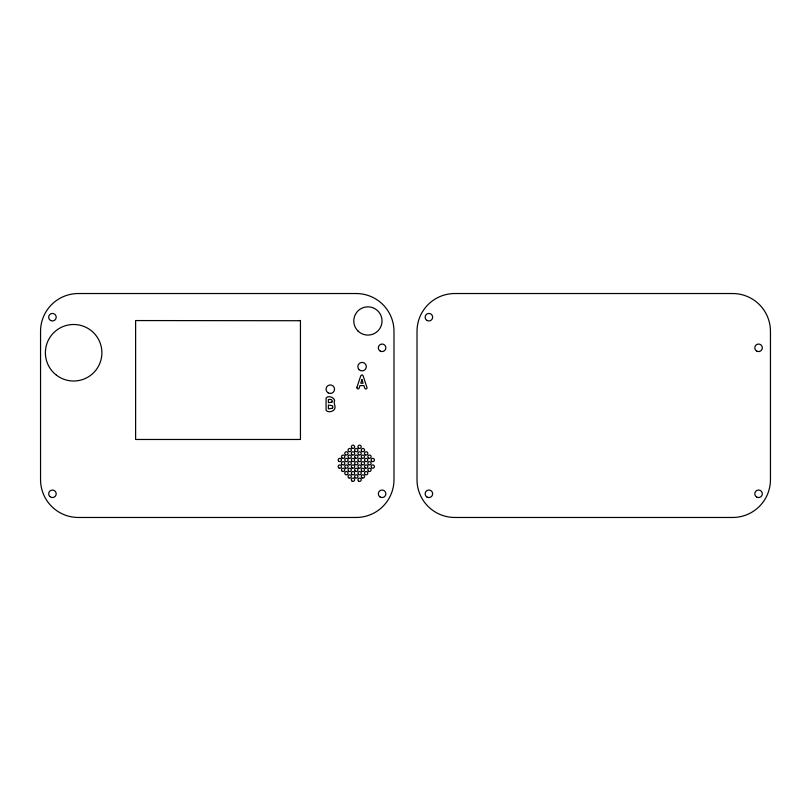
<?xml version="1.0" encoding="UTF-8"?>
<svg xmlns="http://www.w3.org/2000/svg" width="811" height="811" viewBox="0 0 811 811"><rect width="100%" height="100%" fill="white"/><g stroke="black" fill="none" stroke-linecap="round" stroke-linejoin="round"><path stroke-width="1.22" d="M298.813 320.568L300.445 320.558L300.445 439.471L135.619 439.471L135.619 320.558L298.914 320.72M334.568 400.391C333.007 403.665 336.443 406.088 334.446 409.464C332.845 411.664 327.685 412.85 326.103 410.356L326.073 398.079C327.806 395.18 334.102 397.076 334.568 400.391M356.911 387.394L356.931 388.195A1.186 1.186 0 0 0 359.141 388.134L359.993 385.58L363.906 385.58L364.757 388.134A1.176 1.176 0 0 0 367.059 387.8L363.064 375.615L362.152 374.834L360.854 375.554L356.911 387.394M361.949 379.71L360.783 383.218L363.125 383.218L361.949 379.71M331.871 402.074L328.404 402.712L328.404 399.458L330.878 399.458A1.865 1.865 0 0 1 332.216 400.806A1.47 1.47 0 0 1 331.871 402.074M332.429 408.237L328.404 408.886L328.404 405.064L332.429 405.713A2.078 2.078 0 0 1 332.429 408.237M356.191 293.531L78.343 293.531A37.793 37.793 0 0 0 40.55 331.324L40.55 480.315A37.803 37.803 0 0 0 78.343 517.469L356.201 517.469A37.793 37.793 0 0 0 393.984 479.676L393.984 331.324A37.793 37.793 0 0 0 356.191 293.531M732.657 293.531L454.799 293.531A37.793 37.793 0 0 0 417.016 331.324L417.016 480.315A37.803 37.803 0 0 0 454.809 517.469L732.657 517.469A37.793 37.793 0 0 0 770.45 479.676L770.45 331.324A37.793 37.793 0 0 0 732.657 293.531M357.925 330.959A14.132 14.132 0 0 0 381.555 324.623A14.132 14.132 0 0 0 364.251 307.318A14.132 14.132 0 0 0 357.925 330.959M56.435 375.169A28.253 28.253 0 0 0 101.649 356.445A28.253 28.253 0 0 0 62.822 326.651A28.253 28.253 0 0 0 56.435 375.169M359.08 369.644A4.237 4.237 0 0 0 366.177 367.748A4.237 4.237 0 0 0 360.986 362.558A4.237 4.237 0 0 0 359.08 369.644M380.217 351.072A3.771 3.771 0 0 0 385.864 347.807A3.771 3.771 0 0 0 380.217 344.543A3.771 3.771 0 0 0 380.217 351.072M328.171 392.869A4.237 4.237 0 0 0 334.537 389.189A4.237 4.237 0 0 0 328.171 385.519A4.237 4.237 0 0 0 328.171 392.869M49.775 496.464A3.771 3.771 0 0 0 56.081 494.771A3.771 3.771 0 0 0 51.468 490.158A3.771 3.771 0 0 0 49.775 496.464M50.556 320.467A3.771 3.771 0 0 0 56.212 317.202A3.771 3.771 0 0 0 50.556 313.938A3.771 3.771 0 0 0 50.556 320.467M380.217 497.062A3.771 3.771 0 0 0 385.864 493.798A3.771 3.771 0 0 0 380.217 490.533A3.771 3.771 0 0 0 380.217 497.062M341.938 457.86A1.652 1.652 0 0 0 344.695 457.12A1.652 1.652 0 0 0 342.678 455.103A1.652 1.652 0 0 0 341.938 457.86M371.61 467.744A1.652 1.652 0 0 0 374.368 467.004A1.652 1.652 0 0 0 372.35 464.987A1.652 1.652 0 0 0 371.61 467.744M358.766 454.819A1.652 1.652 0 0 0 361.24 453.4A1.652 1.652 0 0 0 358.766 451.97A1.652 1.652 0 0 0 358.766 454.819M352.167 454.819A1.652 1.652 0 0 0 354.64 453.4A1.652 1.652 0 0 0 352.167 451.97A1.652 1.652 0 0 0 352.167 454.819M371.945 461.418A1.652 1.652 0 0 0 374.418 459.989A1.652 1.652 0 0 0 371.945 458.56A1.652 1.652 0 0 0 371.945 461.418M355.127 457.86A1.652 1.652 0 0 0 357.884 457.12A1.652 1.652 0 0 0 355.867 455.103A1.652 1.652 0 0 0 355.127 457.86M348.872 458.124A1.652 1.652 0 0 0 351.345 456.694A1.652 1.652 0 0 0 348.872 455.265A1.652 1.652 0 0 0 348.872 458.124M345.577 454.819A1.652 1.652 0 0 0 348.051 453.4A1.652 1.652 0 0 0 345.577 451.97A1.652 1.652 0 0 0 345.577 454.819M365.355 454.819A1.652 1.652 0 0 0 367.829 453.4A1.652 1.652 0 0 0 365.355 451.97A1.652 1.652 0 0 0 365.355 454.819M368.65 458.124A1.652 1.652 0 0 0 371.124 456.694A1.652 1.652 0 0 0 368.65 455.265A1.652 1.652 0 0 0 368.65 458.124M361.716 457.86A1.652 1.652 0 0 0 364.474 457.12A1.652 1.652 0 0 0 362.456 455.103A1.652 1.652 0 0 0 361.716 457.86M358.421 474.344A1.652 1.652 0 0 0 361.179 473.604A1.652 1.652 0 0 0 359.161 471.586A1.652 1.652 0 0 0 358.421 474.344M355.127 464.45A1.652 1.652 0 0 0 357.884 463.71A1.652 1.652 0 0 0 355.867 461.692A1.652 1.652 0 0 0 355.127 464.45M348.872 477.902A1.652 1.652 0 0 0 351.345 476.473A1.652 1.652 0 0 0 348.872 475.043A1.652 1.652 0 0 0 348.872 477.902M355.127 477.638A1.652 1.652 0 0 0 357.884 476.898A1.652 1.652 0 0 0 355.867 474.881A1.652 1.652 0 0 0 355.127 477.638M351.832 474.344A1.652 1.652 0 0 0 354.589 473.604A1.652 1.652 0 0 0 352.572 471.586A1.652 1.652 0 0 0 351.832 474.344M345.577 474.597A1.652 1.652 0 0 0 348.051 473.178A1.652 1.652 0 0 0 345.577 471.749A1.652 1.652 0 0 0 345.577 474.597M342.283 471.303A1.652 1.652 0 0 0 344.756 469.873A1.652 1.652 0 0 0 342.283 468.454A1.652 1.652 0 0 0 342.283 471.303M338.988 468.008A1.652 1.652 0 0 0 341.451 466.578A1.652 1.652 0 0 0 338.988 465.149A1.652 1.652 0 0 0 338.988 468.008M338.643 461.155A1.652 1.652 0 0 0 341.401 460.415A1.652 1.652 0 0 0 339.383 458.397A1.652 1.652 0 0 0 338.643 461.155M352.167 481.197A1.652 1.652 0 0 0 354.64 479.767A1.652 1.652 0 0 0 352.167 478.338A1.652 1.652 0 0 0 352.167 481.197M345.577 461.418A1.652 1.652 0 0 0 348.051 459.989A1.652 1.652 0 0 0 345.577 458.56A1.652 1.652 0 0 0 345.577 461.418M348.872 464.713A1.652 1.652 0 0 0 351.345 463.284A1.652 1.652 0 0 0 348.872 461.854A1.652 1.652 0 0 0 348.872 464.713M355.127 471.039A1.652 1.652 0 0 0 357.884 470.309A1.652 1.652 0 0 0 355.867 468.282A1.652 1.652 0 0 0 355.127 471.039M352.167 468.008A1.652 1.652 0 0 0 354.64 466.578A1.652 1.652 0 0 0 352.167 465.149A1.652 1.652 0 0 0 352.167 468.008M345.577 468.008A1.652 1.652 0 0 0 348.051 466.578A1.652 1.652 0 0 0 345.577 465.149A1.652 1.652 0 0 0 345.577 468.008M348.527 471.039A1.652 1.652 0 0 0 351.285 470.309A1.652 1.652 0 0 0 349.267 468.282A1.652 1.652 0 0 0 348.527 471.039M362.061 471.303A1.652 1.652 0 0 0 364.534 469.873A1.652 1.652 0 0 0 362.061 468.454A1.652 1.652 0 0 0 362.061 471.303M368.65 464.713A1.652 1.652 0 0 0 371.124 463.284A1.652 1.652 0 0 0 368.65 461.854A1.652 1.652 0 0 0 368.65 464.713M368.65 471.303A1.652 1.652 0 0 0 371.124 469.873A1.652 1.652 0 0 0 368.65 468.454A1.652 1.652 0 0 0 368.65 471.303M348.872 451.524A1.652 1.652 0 0 0 351.345 450.095A1.652 1.652 0 0 0 348.872 448.676A1.652 1.652 0 0 0 348.872 451.524M358.421 447.966A1.652 1.652 0 0 0 361.179 447.226A1.652 1.652 0 0 0 359.161 445.209A1.652 1.652 0 0 0 358.421 447.966M361.716 451.261A1.652 1.652 0 0 0 364.474 450.521A1.652 1.652 0 0 0 362.456 448.503A1.652 1.652 0 0 0 361.716 451.261M352.167 448.23A1.652 1.652 0 0 0 354.64 446.8A1.652 1.652 0 0 0 352.167 445.371A1.652 1.652 0 0 0 352.167 448.23M355.127 451.261A1.652 1.652 0 0 0 357.884 450.521A1.652 1.652 0 0 0 355.867 448.503A1.652 1.652 0 0 0 355.127 451.261M365.355 461.418A1.652 1.652 0 0 0 367.829 459.989A1.652 1.652 0 0 0 365.355 458.56A1.652 1.652 0 0 0 365.355 461.418M365.355 468.008A1.652 1.652 0 0 0 367.829 466.578A1.652 1.652 0 0 0 365.355 465.149A1.652 1.652 0 0 0 365.355 468.008M362.061 477.902A1.652 1.652 0 0 0 364.534 476.473A1.652 1.652 0 0 0 362.061 475.043A1.652 1.652 0 0 0 362.061 477.902M358.421 461.155A1.652 1.652 0 0 0 361.179 460.415A1.652 1.652 0 0 0 359.161 458.397A1.652 1.652 0 0 0 358.421 461.155M358.421 480.933A1.652 1.652 0 0 0 361.179 480.193A1.652 1.652 0 0 0 359.161 478.176A1.652 1.652 0 0 0 358.421 480.933M358.766 468.008A1.652 1.652 0 0 0 361.24 466.578A1.652 1.652 0 0 0 358.766 465.149A1.652 1.652 0 0 0 358.766 468.008M365.355 474.597A1.652 1.652 0 0 0 367.829 473.178A1.652 1.652 0 0 0 365.355 471.749A1.652 1.652 0 0 0 365.355 474.597M362.061 464.713A1.652 1.652 0 0 0 364.534 463.284A1.652 1.652 0 0 0 362.061 461.854A1.652 1.652 0 0 0 362.061 464.713M341.938 464.45A1.652 1.652 0 0 0 344.695 463.71A1.652 1.652 0 0 0 342.678 461.692A1.652 1.652 0 0 0 341.938 464.45M351.832 461.155A1.652 1.652 0 0 0 354.589 460.415A1.652 1.652 0 0 0 352.572 458.397A1.652 1.652 0 0 0 351.832 461.155M427.022 497.062A3.771 3.771 0 0 0 432.668 493.798A3.771 3.771 0 0 0 427.022 490.533A3.771 3.771 0 0 0 427.022 497.062M427.022 320.467A3.771 3.771 0 0 0 432.668 317.202A3.771 3.771 0 0 0 427.022 313.938A3.771 3.771 0 0 0 427.022 320.467M756.673 351.072A3.771 3.771 0 0 0 762.33 347.807A3.771 3.771 0 0 0 756.673 344.543A3.771 3.771 0 0 0 756.673 351.072M756.673 497.062A3.771 3.771 0 0 0 762.33 493.798A3.771 3.771 0 0 0 756.673 490.533A3.771 3.771 0 0 0 756.673 497.062"/></g></svg>
